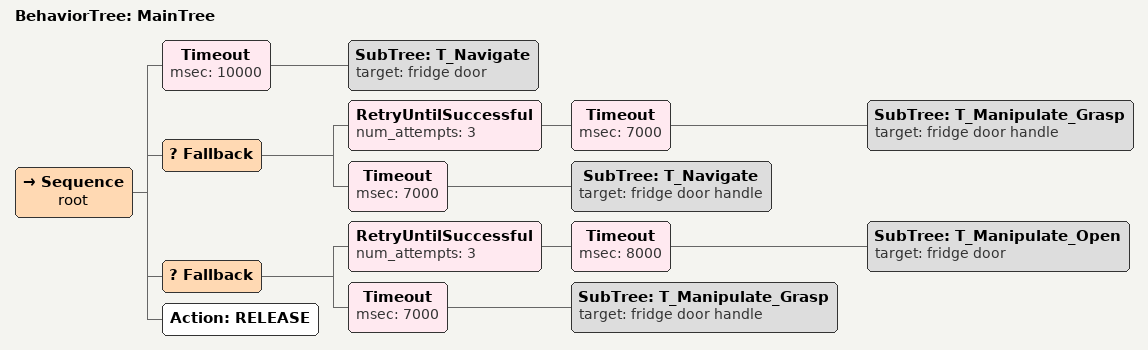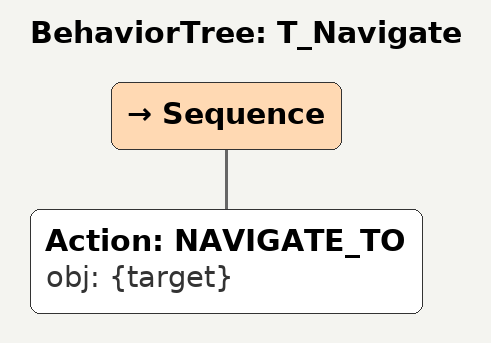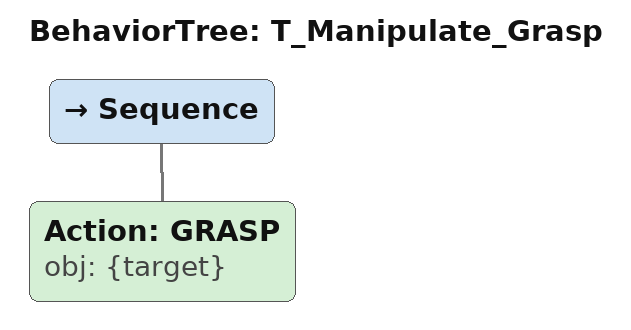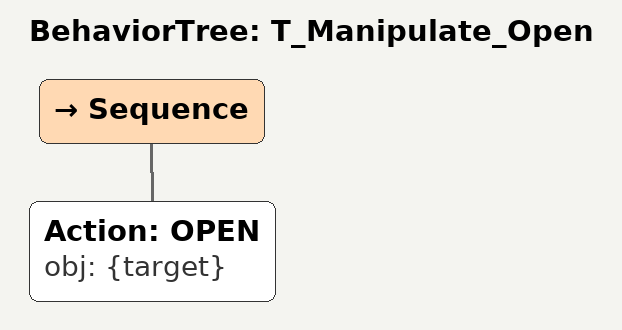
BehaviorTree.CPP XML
<root main_tree_to_execute="MainTree">
  <BehaviorTree ID="MainTree">
    <Sequence name="root">
      <!-- Timeout: Prevent stuck navigation to fridge door -->
      <Timeout msec="10000">
        <SubTree ID="T_Navigate" target="fridge door"/>
      </Timeout>
      <!-- Fallback: Robust grasp with retry and recovery navigation -->
      <Fallback>
        <!-- Retry: Grasp fridge door handle up to 3 times -->
        <RetryUntilSuccessful num_attempts="3">
          <Timeout msec="7000">
            <SubTree ID="T_Manipulate_Grasp" target="fridge door handle"/>
          </Timeout>
        </RetryUntilSuccessful>
        <!-- Recovery: Re-navigate to handle if grasp fails -->
        <Timeout msec="7000">
          <SubTree ID="T_Navigate" target="fridge door handle"/>
        </Timeout>
      </Fallback>
      <!-- Fallback: Robust open with retry and recovery grasp -->
      <Fallback>
        <!-- Retry: Open fridge door up to 3 times -->
        <RetryUntilSuccessful num_attempts="3">
          <Timeout msec="8000">
            <SubTree ID="T_Manipulate_Open" target="fridge door"/>
          </Timeout>
        </RetryUntilSuccessful>
        <!-- Recovery: Retry grasp if open fails -->
        <Timeout msec="7000">
          <SubTree ID="T_Manipulate_Grasp" target="fridge door handle"/>
        </Timeout>
      </Fallback>
      <!-- Release: Stable termination after manipulation -->
      <Action ID="RELEASE"/>
    </Sequence>
  </BehaviorTree>
  <BehaviorTree ID="T_Navigate">
    <Sequence>
      <Action ID="NAVIGATE_TO" obj="{target}"/>
    </Sequence>
  </BehaviorTree>
  <BehaviorTree ID="T_Manipulate_Grasp">
    <Sequence>
      <Action ID="GRASP" obj="{target}"/>
    </Sequence>
  </BehaviorTree>
  <BehaviorTree ID="T_Manipulate_Open">
    <Sequence>
      <Action ID="OPEN" obj="{target}"/>
    </Sequence>
  </BehaviorTree>
</root>
